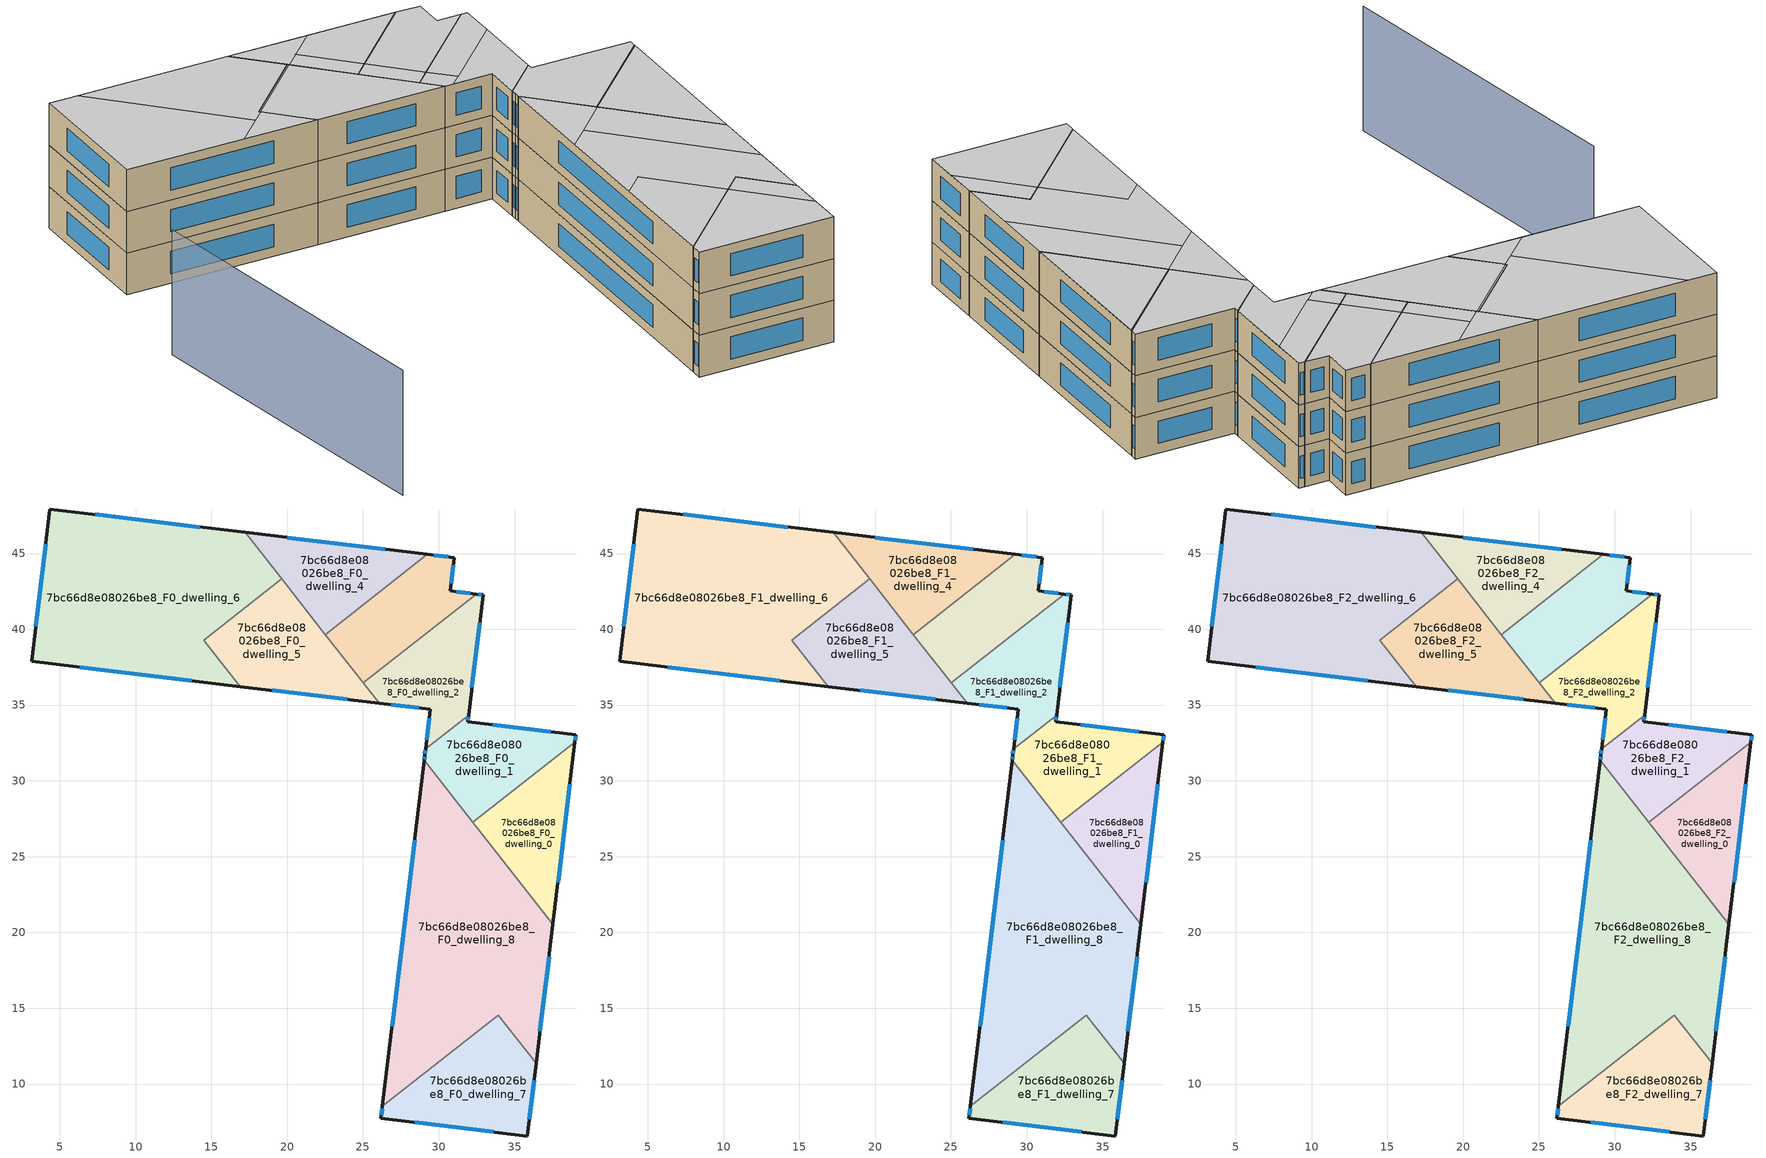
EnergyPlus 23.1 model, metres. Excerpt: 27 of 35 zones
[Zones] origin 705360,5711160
7bc66d8e08026be8_F0_dwelling_0
 floor ground (EU_floor_Construction): 38.99,32.55 37.53,20.53 32.24,27.26 z0
 wall outside (EU_wall_Construction): 37.53,20.53 38.99,32.55 z0:3
 wall to 7bc66d8e08026be8_F0_dwelling_1 (EU_wall_Construction): 38.99,32.55 32.24,27.26 z0:3
 wall to 7bc66d8e08026be8_F0_dwelling_8 (EU_wall_Construction): 32.24,27.26 37.53,20.53 z0:3
 window (EU_Window_Construction): 37.87,23.31 38.65,29.77 z0.69:2.31
7bc66d8e08026be8_F0_dwelling_1
 floor ground (EU_floor_Construction): 39.05,33.05 38.99,32.55 32.24,27.26 29.04,31.34 29.08,31.68 29.13,32.11 31.96,34.33 31.91,33.91 z0
 wall outside (EU_wall_Construction): 29.13,32.11 29.08,31.68 29.04,31.34 / 38.99,32.55 39.05,33.05 31.91,33.91 31.96,34.33 z0:3
 wall to 7bc66d8e08026be8_F0_dwelling_2 (EU_wall_Construction): 31.96,34.33 29.13,32.11 z0:3
 wall to 7bc66d8e08026be8_F0_dwelling_8 (EU_wall_Construction): 29.04,31.34 32.24,27.26 z0:3
 window (EU_Window_Construction): 29.07,31.6 29.05,31.42 / 29.12,32.01 29.09,31.78 / 31.92,34 31.95,34.23 / 37.39,33.25 33.56,33.71 / 39,32.67 39.03,32.93 z0.69:2.31
7bc66d8e08026be8_F0_dwelling_2
 floor ground (EU_floor_Construction): 32.93,42.27 31.96,34.33 29.13,32.11 29.45,34.72 26.07,35.12 25.02,36.46 32.49,42.32 z0
 wall outside (EU_wall_Construction): 26.07,35.12 29.45,34.72 29.13,32.11 / 31.96,34.33 32.93,42.27 32.49,42.32 z0:3
 wall to 7bc66d8e08026be8_F0_dwelling_3 (EU_wall_Construction): 32.49,42.32 25.02,36.46 z0:3
 wall to 7bc66d8e08026be8_F0_dwelling_5 (EU_wall_Construction): 25.02,36.46 26.07,35.12 z0:3
 window (EU_Window_Construction): 26.85,35.03 28.66,34.81 / 32.82,42.28 32.59,42.31 / 32.18,36.17 32.7,40.43 / 29.37,34.11 29.2,32.71 z0.69:2.31
7bc66d8e08026be8_F0_dwelling_3
 floor ground (EU_floor_Construction): 31.02,44.73 30.76,42.54 32.49,42.32 25.02,36.46 22.52,39.65 29.25,44.94 z0
 wall outside (EU_wall_Construction): 32.49,42.32 30.76,42.54 31.02,44.73 29.25,44.94 z0:3
 wall to 7bc66d8e08026be8_F0_dwelling_4 (EU_wall_Construction): 29.25,44.94 22.52,39.65 z0:3
 wall to 7bc66d8e08026be8_F0_dwelling_5 (EU_wall_Construction): 22.52,39.65 25.02,36.46 z0:3
 window (EU_Window_Construction): 30.82,43.04 30.96,44.22 / 32.09,42.37 31.16,42.49 / 30.61,44.78 29.66,44.89 z0.69:2.31
7bc66d8e08026be8_F0_dwelling_4
 floor ground (EU_floor_Construction): 29.25,44.94 22.52,39.65 17.23,46.39 z0
 wall outside (EU_wall_Construction): 29.25,44.94 17.23,46.39 z0:3
 wall to 7bc66d8e08026be8_F0_dwelling_6 (EU_wall_Construction): 17.23,46.39 19.63,43.32 z0:3
 wall to 7bc66d8e08026be8_F0_dwelling_5 (EU_wall_Construction): 19.63,43.32 22.52,39.65 z0:3
 window (EU_Window_Construction): 26.47,45.28 20.01,46.05 z0.69:2.31
7bc66d8e08026be8_F0_dwelling_5
 floor ground (EU_floor_Construction): 19.63,43.32 26.07,35.12 16.9,36.22 14.49,39.29 z0
 wall outside (EU_wall_Construction): 16.9,36.22 26.07,35.12 z0:3
 wall to 7bc66d8e08026be8_F0_dwelling_6 (EU_wall_Construction): 19.63,43.32 14.49,39.29 16.9,36.22 z0:3
 window (EU_Window_Construction): 19.02,35.97 23.95,35.38 z0.69:2.31
7bc66d8e08026be8_F0_dwelling_6
 floor ground (EU_floor_Construction): 17.23,46.39 19.63,43.32 14.49,39.29 16.9,36.22 3.14,37.88 4.35,47.94 z0
 wall outside (EU_wall_Construction): 17.23,46.39 4.35,47.94 3.14,37.88 16.9,36.22 z0:3
 window (EU_Window_Construction): 6.32,37.49 13.71,36.61 / 4.07,45.61 3.42,40.2 / 14.25,46.75 7.33,47.58 z0.69:2.31
7bc66d8e08026be8_F0_dwelling_7
 floor ground (EU_floor_Construction): 33.92,14.55 36.42,11.36 35.84,6.57 26.18,7.74 26.28,8.55 z0
 wall outside (EU_wall_Construction): 26.28,8.55 26.18,7.74 35.84,6.57 36.42,11.36 z0:3
 wall to 7bc66d8e08026be8_F0_dwelling_8 (EU_wall_Construction): 36.42,11.36 33.92,14.55 26.28,8.55 z0:3
 window (EU_Window_Construction): 35.97,7.68 36.28,10.25 / 28.42,7.47 33.6,6.84 / 26.26,8.36 26.2,7.93 z0.69:2.31
7bc66d8e08026be8_F0_dwelling_8
 floor ground (EU_floor_Construction): 29.04,31.34 37.53,20.53 36.42,11.36 33.92,14.55 26.28,8.55 z0
 wall outside (EU_wall_Construction): 36.42,11.36 37.53,20.53 / 29.04,31.34 26.28,8.55 z0:3
 window (EU_Window_Construction): 36.68,13.49 37.27,18.41 / 28.4,26.07 26.92,13.83 z0.69:2.31
7bc66d8e08026be8_F1_dwelling_0
 floor to 7bc66d8e08026be8_F0_dwelling_0 (EU_floor_Construction): 38.99,32.55 37.53,20.53 32.24,27.26 z3
 wall outside (EU_wall_Construction): 37.53,20.53 38.99,32.55 z3:6
 wall to 7bc66d8e08026be8_F1_dwelling_1 (EU_wall_Construction): 38.99,32.55 32.24,27.26 z3:6
 wall to 7bc66d8e08026be8_F1_dwelling_8 (EU_wall_Construction): 32.24,27.26 37.53,20.53 z3:6
 window (EU_Window_Construction): 37.87,23.31 38.65,29.77 z3.69:5.31
7bc66d8e08026be8_F1_dwelling_1
 floor to 7bc66d8e08026be8_F0_dwelling_1 (EU_floor_Construction): 39.05,33.05 38.99,32.55 32.24,27.26 29.04,31.34 29.08,31.68 29.13,32.11 31.96,34.33 31.91,33.91 z3
 wall outside (EU_wall_Construction): 29.13,32.11 29.08,31.68 29.04,31.34 / 38.99,32.55 39.05,33.05 31.91,33.91 31.96,34.33 z3:6
 wall to 7bc66d8e08026be8_F1_dwelling_2 (EU_wall_Construction): 31.96,34.33 29.13,32.11 z3:6
 wall to 7bc66d8e08026be8_F1_dwelling_8 (EU_wall_Construction): 29.04,31.34 32.24,27.26 z3:6
 window (EU_Window_Construction): 29.07,31.6 29.05,31.42 / 29.12,32.01 29.09,31.78 / 31.92,34 31.95,34.23 / 37.39,33.25 33.56,33.71 / 39,32.67 39.03,32.93 z3.69:5.31
7bc66d8e08026be8_F1_dwelling_2
 floor to 7bc66d8e08026be8_F0_dwelling_2 (EU_floor_Construction): 32.93,42.27 31.96,34.33 29.13,32.11 29.45,34.72 26.07,35.12 25.02,36.46 32.49,42.32 z3
 wall outside (EU_wall_Construction): 26.07,35.12 29.45,34.72 29.13,32.11 / 31.96,34.33 32.93,42.27 32.49,42.32 z3:6
 wall to 7bc66d8e08026be8_F1_dwelling_3 (EU_wall_Construction): 32.49,42.32 25.02,36.46 z3:6
 wall to 7bc66d8e08026be8_F1_dwelling_5 (EU_wall_Construction): 25.02,36.46 26.07,35.12 z3:6
 window (EU_Window_Construction): 26.85,35.03 28.66,34.81 / 32.82,42.28 32.59,42.31 / 32.18,36.17 32.7,40.43 / 29.37,34.11 29.2,32.71 z3.69:5.31
7bc66d8e08026be8_F1_dwelling_3
 floor to 7bc66d8e08026be8_F0_dwelling_3 (EU_floor_Construction): 31.02,44.73 30.76,42.54 32.49,42.32 25.02,36.46 22.52,39.65 29.25,44.94 z3
 wall outside (EU_wall_Construction): 32.49,42.32 30.76,42.54 31.02,44.73 29.25,44.94 z3:6
 wall to 7bc66d8e08026be8_F1_dwelling_4 (EU_wall_Construction): 29.25,44.94 22.52,39.65 z3:6
 wall to 7bc66d8e08026be8_F1_dwelling_5 (EU_wall_Construction): 22.52,39.65 25.02,36.46 z3:6
 window (EU_Window_Construction): 30.82,43.04 30.96,44.22 / 32.09,42.37 31.16,42.49 / 30.61,44.78 29.66,44.89 z3.69:5.31
7bc66d8e08026be8_F1_dwelling_4
 floor to 7bc66d8e08026be8_F0_dwelling_4 (EU_floor_Construction): 29.25,44.94 22.52,39.65 17.23,46.39 z3
 wall outside (EU_wall_Construction): 29.25,44.94 17.23,46.39 z3:6
 wall to 7bc66d8e08026be8_F1_dwelling_6 (EU_wall_Construction): 17.23,46.39 19.63,43.32 z3:6
 wall to 7bc66d8e08026be8_F1_dwelling_5 (EU_wall_Construction): 19.63,43.32 22.52,39.65 z3:6
 window (EU_Window_Construction): 26.47,45.28 20.01,46.05 z3.69:5.31
7bc66d8e08026be8_F1_dwelling_5
 floor to 7bc66d8e08026be8_F0_dwelling_5 (EU_floor_Construction): 19.63,43.32 26.07,35.12 16.9,36.22 14.49,39.29 z3
 wall outside (EU_wall_Construction): 16.9,36.22 26.07,35.12 z3:6
 wall to 7bc66d8e08026be8_F1_dwelling_6 (EU_wall_Construction): 19.63,43.32 14.49,39.29 16.9,36.22 z3:6
 window (EU_Window_Construction): 19.02,35.97 23.95,35.38 z3.69:5.31
7bc66d8e08026be8_F1_dwelling_6
 floor to 7bc66d8e08026be8_F0_dwelling_6 (EU_floor_Construction): 17.23,46.39 19.63,43.32 14.49,39.29 16.9,36.22 3.14,37.88 4.35,47.94 z3
 wall outside (EU_wall_Construction): 17.23,46.39 4.35,47.94 3.14,37.88 16.9,36.22 z3:6
 window (EU_Window_Construction): 6.32,37.49 13.71,36.61 / 4.07,45.61 3.42,40.2 / 14.25,46.75 7.33,47.58 z3.69:5.31
7bc66d8e08026be8_F1_dwelling_7
 floor to 7bc66d8e08026be8_F0_dwelling_7 (EU_floor_Construction): 33.92,14.55 36.42,11.36 35.84,6.57 26.18,7.74 26.28,8.55 z3
 wall outside (EU_wall_Construction): 26.28,8.55 26.18,7.74 35.84,6.57 36.42,11.36 z3:6
 wall to 7bc66d8e08026be8_F1_dwelling_8 (EU_wall_Construction): 36.42,11.36 33.92,14.55 26.28,8.55 z3:6
 window (EU_Window_Construction): 35.97,7.68 36.28,10.25 / 28.42,7.47 33.6,6.84 / 26.26,8.36 26.2,7.93 z3.69:5.31
7bc66d8e08026be8_F1_dwelling_8
 floor to 7bc66d8e08026be8_F0_dwelling_8 (EU_floor_Construction): 29.04,31.34 37.53,20.53 36.42,11.36 33.92,14.55 26.28,8.55 z3
 wall outside (EU_wall_Construction): 36.42,11.36 37.53,20.53 / 29.04,31.34 26.28,8.55 z3:6
 window (EU_Window_Construction): 36.68,13.49 37.27,18.41 / 28.4,26.07 26.92,13.83 z3.69:5.31
7bc66d8e08026be8_F2_dwelling_0
 floor to 7bc66d8e08026be8_F1_dwelling_0 (EU_floor_Construction): 38.99,32.55 37.53,20.53 32.24,27.26 z6
 wall outside (EU_wall_Construction): 37.53,20.53 38.99,32.55 z6:9
 wall to 7bc66d8e08026be8_F2_dwelling_1 (EU_wall_Construction): 38.99,32.55 32.24,27.26 z6:9
 wall to 7bc66d8e08026be8_F2_dwelling_8 (EU_wall_Construction): 32.24,27.26 37.53,20.53 z6:9
 window (EU_Window_Construction): 37.87,23.31 38.65,29.77 z6.69:8.31
 ceiling adiabatic (EU_roof_Construction): 37.53,20.53 38.97,32.46 32.29,27.21 z9
 ceiling to 7bc66d8e08026be8_F3_dwelling_3 (EU_floor_Construction): 38.97,32.46 38.99,32.55 32.24,27.26 32.29,27.21 z9
7bc66d8e08026be8_F2_dwelling_1
 floor to 7bc66d8e08026be8_F1_dwelling_1 (EU_floor_Construction): 39.05,33.05 38.99,32.55 32.24,27.26 29.04,31.34 29.08,31.68 29.13,32.11 31.96,34.33 31.91,33.91 z6
 wall outside (EU_wall_Construction): 29.13,32.11 29.08,31.68 29.04,31.34 / 38.99,32.55 39.05,33.05 31.91,33.91 31.96,34.33 z6:9
 wall to 7bc66d8e08026be8_F2_dwelling_2 (EU_wall_Construction): 31.96,34.33 29.13,32.11 z6:9
 wall to 7bc66d8e08026be8_F2_dwelling_8 (EU_wall_Construction): 29.04,31.34 32.24,27.26 z6:9
 window (EU_Window_Construction): 29.07,31.6 29.05,31.42 / 29.12,32.01 29.09,31.78 / 31.92,34 31.95,34.23 / 37.39,33.25 33.56,33.71 / 39,32.67 39.03,32.93 z6.69:8.31
 ceiling to 7bc66d8e08026be8_F3_dwelling_3 (EU_floor_Construction): 38.99,32.55 39.05,33.05 31.91,33.91 31.96,34.33 29.13,32.11 29.06,31.51 29.04,31.34 32.24,27.26 z9
7bc66d8e08026be8_F2_dwelling_2
 floor to 7bc66d8e08026be8_F1_dwelling_2 (EU_floor_Construction): 32.93,42.27 31.96,34.33 29.13,32.11 29.45,34.72 26.07,35.12 25.02,36.46 32.49,42.32 z6
 wall outside (EU_wall_Construction): 26.07,35.12 29.45,34.72 29.13,32.11 / 31.96,34.33 32.93,42.27 32.49,42.32 z6:9
 wall to 7bc66d8e08026be8_F2_dwelling_3 (EU_wall_Construction): 32.49,42.32 25.02,36.46 z6:9
 wall to 7bc66d8e08026be8_F2_dwelling_5 (EU_wall_Construction): 25.02,36.46 26.07,35.12 z6:9
 window (EU_Window_Construction): 26.85,35.03 28.66,34.81 / 32.82,42.28 32.59,42.31 / 32.18,36.17 32.7,40.43 / 29.37,34.11 29.2,32.71 z6.69:8.31
 ceiling to 7bc66d8e08026be8_F3_dwelling_5 (EU_floor_Construction): 32.62,39.73 32.93,42.27 32.49,42.32 26.17,37.36 27.48,35.69 z9
 ceiling to 7bc66d8e08026be8_F3_dwelling_3 (EU_floor_Construction): 31.96,34.33 32.62,39.73 26.67,35.05 29.45,34.72 29.13,32.11 z9
 ceiling to 7bc66d8e08026be8_F3_dwelling_4 (EU_floor_Construction): 27.48,35.69 26.17,37.36 25.02,36.46 26.07,35.13 26.67,35.05 z9
7bc66d8e08026be8_F2_dwelling_3
 floor to 7bc66d8e08026be8_F1_dwelling_3 (EU_floor_Construction): 31.02,44.73 30.76,42.54 32.49,42.32 25.02,36.46 22.52,39.65 29.25,44.94 z6
 wall outside (EU_wall_Construction): 32.49,42.32 30.76,42.54 31.02,44.73 29.25,44.94 z6:9
 wall to 7bc66d8e08026be8_F2_dwelling_4 (EU_wall_Construction): 29.25,44.94 22.52,39.65 z6:9
 wall to 7bc66d8e08026be8_F2_dwelling_5 (EU_wall_Construction): 22.52,39.65 25.02,36.46 z6:9
 window (EU_Window_Construction): 30.82,43.04 30.96,44.22 / 32.09,42.37 31.16,42.49 / 30.61,44.78 29.66,44.89 z6.69:8.31
 ceiling to 7bc66d8e08026be8_F3_dwelling_4 (EU_floor_Construction): 26.17,37.36 23.66,40.55 22.52,39.65 25.02,36.46 z9
 ceiling to 7bc66d8e08026be8_F3_dwelling_5 (EU_floor_Construction): 32.49,42.32 30.76,42.54 31.02,44.73 29.25,44.94 23.66,40.55 26.17,37.36 z9
7bc66d8e08026be8_F2_dwelling_4
 floor to 7bc66d8e08026be8_F1_dwelling_4 (EU_floor_Construction): 29.25,44.94 22.52,39.65 17.23,46.39 z6
 wall outside (EU_wall_Construction): 29.25,44.94 17.23,46.39 z6:9
 wall to 7bc66d8e08026be8_F2_dwelling_6 (EU_wall_Construction): 17.23,46.39 19.63,43.32 z6:9
 wall to 7bc66d8e08026be8_F2_dwelling_5 (EU_wall_Construction): 19.63,43.32 22.52,39.65 z6:9
 window (EU_Window_Construction): 26.47,45.28 20.01,46.05 z6.69:8.31
 ceiling to 7bc66d8e08026be8_F3_dwelling_7 (EU_floor_Construction): 22.86,45.71 17.23,46.39 19.7,43.23 z9
 ceiling to 7bc66d8e08026be8_F3_dwelling_5 (EU_floor_Construction): 29.25,44.94 22.86,45.71 20.85,44.13 23.66,40.55 z9
 ceiling to 7bc66d8e08026be8_F3_dwelling_4 (EU_floor_Construction): 23.66,40.55 20.85,44.13 19.7,43.23 22.52,39.65 z9
7bc66d8e08026be8_F2_dwelling_5
 floor to 7bc66d8e08026be8_F1_dwelling_5 (EU_floor_Construction): 19.63,43.32 26.07,35.12 16.9,36.22 14.49,39.29 z6
 wall outside (EU_wall_Construction): 16.9,36.22 26.07,35.12 z6:9
 wall to 7bc66d8e08026be8_F2_dwelling_6 (EU_wall_Construction): 19.63,43.32 14.49,39.29 16.9,36.22 z6:9
 window (EU_Window_Construction): 19.02,35.97 23.95,35.38 z6.69:8.31
 ceiling to 7bc66d8e08026be8_F3_dwelling_4 (EU_floor_Construction): 26.07,35.13 19.7,43.23 14.56,39.2 16.9,36.22 z9
 ceiling to 7bc66d8e08026be8_F3_dwelling_7 (EU_floor_Construction): 19.7,43.23 19.63,43.32 14.49,39.29 14.56,39.2 z9
7bc66d8e08026be8_F2_dwelling_6
 floor to 7bc66d8e08026be8_F1_dwelling_6 (EU_floor_Construction): 17.23,46.39 19.63,43.32 14.49,39.29 16.9,36.22 3.14,37.88 4.35,47.94 z6
 wall outside (EU_wall_Construction): 17.23,46.39 4.35,47.94 3.14,37.88 16.9,36.22 z6:9
 window (EU_Window_Construction): 6.32,37.49 13.71,36.61 / 4.07,45.61 3.42,40.2 / 14.25,46.75 7.33,47.58 z6.69:8.31
 ceiling to 7bc66d8e08026be8_F3_dwelling_6 (EU_floor_Construction): 13.63,38.47 6.39,47.69 4.35,47.94 3.14,37.88 11.59,36.86 z9
 ceiling to 7bc66d8e08026be8_F3_dwelling_7 (EU_floor_Construction): 19.63,43.32 17.23,46.39 6.39,47.69 13.63,38.47 14.56,39.2 14.49,39.29 z9
 ceiling to 7bc66d8e08026be8_F3_dwelling_4 (EU_floor_Construction): 16.9,36.22 14.56,39.2 11.59,36.86 z9
7bc66d8e08026be8_F2_dwelling_7
 floor to 7bc66d8e08026be8_F1_dwelling_7 (EU_floor_Construction): 33.92,14.55 36.42,11.36 35.84,6.57 26.18,7.74 26.28,8.55 z6
 wall outside (EU_wall_Construction): 26.28,8.55 26.18,7.74 35.84,6.57 36.42,11.36 z6:9
 wall to 7bc66d8e08026be8_F2_dwelling_8 (EU_wall_Construction): 36.42,11.36 33.92,14.55 26.28,8.55 z6:9
 window (EU_Window_Construction): 35.97,7.68 36.28,10.25 / 28.42,7.47 33.6,6.84 / 26.26,8.36 26.2,7.93 z6.69:8.31
 ceiling to 7bc66d8e08026be8_F3_dwelling_0 (EU_floor_Construction): 35.84,6.57 36.13,8.97 32.58,13.5 26.28,8.55 26.18,7.74 z9
 ceiling to 7bc66d8e08026be8_F3_dwelling_1 (EU_floor_Construction): 36.13,8.97 36.42,11.36 33.92,14.55 32.58,13.5 z9
7bc66d8e08026be8_F2_dwelling_8
 floor to 7bc66d8e08026be8_F1_dwelling_8 (EU_floor_Construction): 29.04,31.34 37.53,20.53 36.42,11.36 33.92,14.55 26.28,8.55 z6
 wall outside (EU_wall_Construction): 36.42,11.36 37.53,20.53 / 29.04,31.34 26.28,8.55 z6:9
 window (EU_Window_Construction): 36.68,13.49 37.27,18.41 / 28.4,26.07 26.92,13.83 z6.69:8.31
 ceiling to 7bc66d8e08026be8_F3_dwelling_1 (EU_floor_Construction): 36.42,11.36 36.98,15.99 29.74,25.21 28.14,23.95 27.29,16.94 28.89,18.19 32.58,13.5 33.92,14.55 z9
 ceiling to 7bc66d8e08026be8_F3_dwelling_0 (EU_floor_Construction): 32.58,13.5 28.89,18.19 27.29,16.94 26.28,8.55 z9
 ceiling to 7bc66d8e08026be8_F3_dwelling_2 (EU_floor_Construction): 36.98,15.99 37.53,20.53 32.29,27.21 29.74,25.21 z9
 ceiling to 7bc66d8e08026be8_F3_dwelling_3 (EU_floor_Construction): 32.29,27.21 29.04,31.34 28.14,23.95 z9
shading: 0.82,29.7 1.72,5.98 z0:9
[Building]
EU S2 Campaign: North Axis=0; Terrain=City; Solar Distribution=FullExterior
[Site:Location]
London: Latitude=51.5; Longitude=-0.5; Time Zone=0; Elevation=25
[SizingPeriod:WeatherFileDays]
AnnualSizingPeriod: Begin Month=1; Begin Day of Month=1; End Month=12; End Day of Month=31; Day of Week for Start Day=Monday; Use Weather File Daylight Saving Period=No; Use Weather File Rain and Snow Indicators=No
[MATERIAL]
EU_InternalMass_Material: Roughness=MediumRough; Thickness=0.1; Conductivity=1; Density=1800; Specific Heat=900; Thermal Absorptance=0.9; Solar Absorptance=0.7; Visible Absorptance=0.7
[MATERIAL:NOMASS] Roughness=MediumRough; Thermal Absorptance=0.9; Solar Absorptance=0.7; Visible Absorptance=0.7
Name | Thermal Resistance
EU_wall_NoMass | 0.635353
EU_roof_NoMass | 0.675062
EU_floor_NoMass | 1.96382
[WINDOWMATERIAL:SIMPLEGLAZINGSYSTEM]
EU_Window_SimpleGlazing: UFactor=2.96269; Solar Heat Gain Coefficient=0.76; Visible Transmittance=0.76
[CONSTRUCTION]
EU_wall_Construction: EU_wall_NoMass
EU_roof_Construction: EU_roof_NoMass
EU_floor_Construction: EU_floor_NoMass
EU_Window_Construction: EU_Window_SimpleGlazing
EU_InternalMass_Construction: EU_InternalMass_Material
[ZONE] Type=1; Multiplier=1; Ceiling Height=autocalculate; Floor Area=autocalculate; Part of Total Floor Area=Yes
Name | Volume
7bc66d8e08026be8_F0_dwelling_0; 7bc66d8e08026be8_F1_dwelling_0; 7bc66d8e08026be8_F2_dwelling_0 | 110.031
7bc66d8e08026be8_F0_dwelling_1; 7bc66d8e08026be8_F1_dwelling_1; 7bc66d8e08026be8_F2_dwelling_1 | 109.701
7bc66d8e08026be8_F0_dwelling_2; 7bc66d8e08026be8_F1_dwelling_2; 7bc66d8e08026be8_F2_dwelling_2 | 110.355
7bc66d8e08026be8_F0_dwelling_3; 7bc66d8e08026be8_F1_dwelling_3; 7bc66d8e08026be8_F2_dwelling_3 | 110.021
7bc66d8e08026be8_F0_dwelling_4; 7bc66d8e08026be8_F1_dwelling_4; 7bc66d8e08026be8_F2_dwelling_4 | 110.038
7bc66d8e08026be8_F0_dwelling_5; 7bc66d8e08026be8_F1_dwelling_5; 7bc66d8e08026be8_F2_dwelling_5 | 140.325
7bc66d8e08026be8_F0_dwelling_6; 7bc66d8e08026be8_F1_dwelling_6; 7bc66d8e08026be8_F2_dwelling_6 | 407.758
7bc66d8e08026be8_F0_dwelling_7; 7bc66d8e08026be8_F1_dwelling_7; 7bc66d8e08026be8_F2_dwelling_7 | 141.352
7bc66d8e08026be8_F0_dwelling_8; 7bc66d8e08026be8_F1_dwelling_8; 7bc66d8e08026be8_F2_dwelling_8 | 410.845
[INTERNALMASS] Construction=EU_InternalMass_Construction
Name | Zone or ZoneList | Surface Area
7bc66d8e08026be8_F0_dwelling_0_EU_InternalMass | 7bc66d8e08026be8_F0_dwelling_0 | 36.677
7bc66d8e08026be8_F0_dwelling_1_EU_InternalMass | 7bc66d8e08026be8_F0_dwelling_1 | 36.5651
7bc66d8e08026be8_F0_dwelling_2_EU_InternalMass | 7bc66d8e08026be8_F0_dwelling_2 | 36.7882
7bc66d8e08026be8_F0_dwelling_3_EU_InternalMass | 7bc66d8e08026be8_F0_dwelling_3 | 36.6733
7bc66d8e08026be8_F0_dwelling_4_EU_InternalMass | 7bc66d8e08026be8_F0_dwelling_4 | 36.6796
7bc66d8e08026be8_F0_dwelling_5_EU_InternalMass | 7bc66d8e08026be8_F0_dwelling_5 | 46.7749
7bc66d8e08026be8_F0_dwelling_6_EU_InternalMass | 7bc66d8e08026be8_F0_dwelling_6 | 135.919
7bc66d8e08026be8_F0_dwelling_7_EU_InternalMass | 7bc66d8e08026be8_F0_dwelling_7 | 47.1175
7bc66d8e08026be8_F0_dwelling_8_EU_InternalMass | 7bc66d8e08026be8_F0_dwelling_8 | 136.944
7bc66d8e08026be8_F1_dwelling_0_EU_InternalMass | 7bc66d8e08026be8_F1_dwelling_0 | 36.677
7bc66d8e08026be8_F1_dwelling_1_EU_InternalMass | 7bc66d8e08026be8_F1_dwelling_1 | 36.5651
7bc66d8e08026be8_F1_dwelling_2_EU_InternalMass | 7bc66d8e08026be8_F1_dwelling_2 | 36.7882
7bc66d8e08026be8_F1_dwelling_3_EU_InternalMass | 7bc66d8e08026be8_F1_dwelling_3 | 36.6733
7bc66d8e08026be8_F1_dwelling_4_EU_InternalMass | 7bc66d8e08026be8_F1_dwelling_4 | 36.6796
7bc66d8e08026be8_F1_dwelling_5_EU_InternalMass | 7bc66d8e08026be8_F1_dwelling_5 | 46.7749
7bc66d8e08026be8_F1_dwelling_6_EU_InternalMass | 7bc66d8e08026be8_F1_dwelling_6 | 135.919
7bc66d8e08026be8_F1_dwelling_7_EU_InternalMass | 7bc66d8e08026be8_F1_dwelling_7 | 47.1175
7bc66d8e08026be8_F1_dwelling_8_EU_InternalMass | 7bc66d8e08026be8_F1_dwelling_8 | 136.944
7bc66d8e08026be8_F2_dwelling_0_EU_InternalMass | 7bc66d8e08026be8_F2_dwelling_0 | 36.677
7bc66d8e08026be8_F2_dwelling_1_EU_InternalMass | 7bc66d8e08026be8_F2_dwelling_1 | 36.5651
7bc66d8e08026be8_F2_dwelling_2_EU_InternalMass | 7bc66d8e08026be8_F2_dwelling_2 | 36.7882
7bc66d8e08026be8_F2_dwelling_3_EU_InternalMass | 7bc66d8e08026be8_F2_dwelling_3 | 36.6733
7bc66d8e08026be8_F2_dwelling_4_EU_InternalMass | 7bc66d8e08026be8_F2_dwelling_4 | 36.6796
7bc66d8e08026be8_F2_dwelling_5_EU_InternalMass | 7bc66d8e08026be8_F2_dwelling_5 | 46.7749
7bc66d8e08026be8_F2_dwelling_6_EU_InternalMass | 7bc66d8e08026be8_F2_dwelling_6 | 135.919
7bc66d8e08026be8_F2_dwelling_7_EU_InternalMass | 7bc66d8e08026be8_F2_dwelling_7 | 47.1175
7bc66d8e08026be8_F2_dwelling_8_EU_InternalMass | 7bc66d8e08026be8_F2_dwelling_8 | 136.944
[OTHEREQUIPMENT] Fuel Type=Electricity; Design Level Calculation Method=Watts/Area; Power per Zone Floor Area=1; Fraction Latent=0; Fraction Radiant=0; Fraction Lost=0; Carbon Dioxide Generation Rate=0; EndUse Subcategory=EU_Step8_InternalGains
Name | Zone or ZoneList or Space or SpaceList | Schedule
EU_Step8_InternalGain_7bc66d8e08026be8_F0_dwelling_0_f000 | 7bc66d8e08026be8_F0_dwelling_0 | EU_Step8_GainSchedule_7bc66d8e08026be8_F0_dwelling_0_f000
EU_Step8_InternalGain_7bc66d8e08026be8_F0_dwelling_1_f000 | 7bc66d8e08026be8_F0_dwelling_1 | EU_Step8_GainSchedule_7bc66d8e08026be8_F0_dwelling_1_f000
EU_Step8_InternalGain_7bc66d8e08026be8_F0_dwelling_2_f000 | 7bc66d8e08026be8_F0_dwelling_2 | EU_Step8_GainSchedule_7bc66d8e08026be8_F0_dwelling_2_f000
EU_Step8_InternalGain_7bc66d8e08026be8_F0_dwelling_3_f000 | 7bc66d8e08026be8_F0_dwelling_3 | EU_Step8_GainSchedule_7bc66d8e08026be8_F0_dwelling_3_f000
EU_Step8_InternalGain_7bc66d8e08026be8_F0_dwelling_4_f000 | 7bc66d8e08026be8_F0_dwelling_4 | EU_Step8_GainSchedule_7bc66d8e08026be8_F0_dwelling_4_f000
EU_Step8_InternalGain_7bc66d8e08026be8_F0_dwelling_5_f000 | 7bc66d8e08026be8_F0_dwelling_5 | EU_Step8_GainSchedule_7bc66d8e08026be8_F0_dwelling_5_f000
EU_Step8_InternalGain_7bc66d8e08026be8_F0_dwelling_6_f000 | 7bc66d8e08026be8_F0_dwelling_6 | EU_Step8_GainSchedule_7bc66d8e08026be8_F0_dwelling_6_f000
EU_Step8_InternalGain_7bc66d8e08026be8_F0_dwelling_7_f000 | 7bc66d8e08026be8_F0_dwelling_7 | EU_Step8_GainSchedule_7bc66d8e08026be8_F0_dwelling_7_f000
EU_Step8_InternalGain_7bc66d8e08026be8_F0_dwelling_8_f000 | 7bc66d8e08026be8_F0_dwelling_8 | EU_Step8_GainSchedule_7bc66d8e08026be8_F0_dwelling_8_f000
EU_Step8_InternalGain_7bc66d8e08026be8_F1_dwelling_0_f000 | 7bc66d8e08026be8_F1_dwelling_0 | EU_Step8_GainSchedule_7bc66d8e08026be8_F1_dwelling_0_f000
EU_Step8_InternalGain_7bc66d8e08026be8_F1_dwelling_1_f000 | 7bc66d8e08026be8_F1_dwelling_1 | EU_Step8_GainSchedule_7bc66d8e08026be8_F1_dwelling_1_f000
EU_Step8_InternalGain_7bc66d8e08026be8_F1_dwelling_2_f000 | 7bc66d8e08026be8_F1_dwelling_2 | EU_Step8_GainSchedule_7bc66d8e08026be8_F1_dwelling_2_f000
EU_Step8_InternalGain_7bc66d8e08026be8_F1_dwelling_3_f000 | 7bc66d8e08026be8_F1_dwelling_3 | EU_Step8_GainSchedule_7bc66d8e08026be8_F1_dwelling_3_f000
EU_Step8_InternalGain_7bc66d8e08026be8_F1_dwelling_4_f000 | 7bc66d8e08026be8_F1_dwelling_4 | EU_Step8_GainSchedule_7bc66d8e08026be8_F1_dwelling_4_f000
EU_Step8_InternalGain_7bc66d8e08026be8_F1_dwelling_5_f000 | 7bc66d8e08026be8_F1_dwelling_5 | EU_Step8_GainSchedule_7bc66d8e08026be8_F1_dwelling_5_f000
EU_Step8_InternalGain_7bc66d8e08026be8_F1_dwelling_6_f000 | 7bc66d8e08026be8_F1_dwelling_6 | EU_Step8_GainSchedule_7bc66d8e08026be8_F1_dwelling_6_f000
EU_Step8_InternalGain_7bc66d8e08026be8_F1_dwelling_7_f000 | 7bc66d8e08026be8_F1_dwelling_7 | EU_Step8_GainSchedule_7bc66d8e08026be8_F1_dwelling_7_f000
EU_Step8_InternalGain_7bc66d8e08026be8_F1_dwelling_8_f000 | 7bc66d8e08026be8_F1_dwelling_8 | EU_Step8_GainSchedule_7bc66d8e08026be8_F1_dwelling_8_f000
EU_Step8_InternalGain_7bc66d8e08026be8_F2_dwelling_0_f000 | 7bc66d8e08026be8_F2_dwelling_0 | EU_Step8_GainSchedule_7bc66d8e08026be8_F2_dwelling_0_f000
EU_Step8_InternalGain_7bc66d8e08026be8_F2_dwelling_1_f000 | 7bc66d8e08026be8_F2_dwelling_1 | EU_Step8_GainSchedule_7bc66d8e08026be8_F2_dwelling_1_f000
EU_Step8_InternalGain_7bc66d8e08026be8_F2_dwelling_2_f000 | 7bc66d8e08026be8_F2_dwelling_2 | EU_Step8_GainSchedule_7bc66d8e08026be8_F2_dwelling_2_f000
EU_Step8_InternalGain_7bc66d8e08026be8_F2_dwelling_3_f000 | 7bc66d8e08026be8_F2_dwelling_3 | EU_Step8_GainSchedule_7bc66d8e08026be8_F2_dwelling_3_f000
EU_Step8_InternalGain_7bc66d8e08026be8_F2_dwelling_4_f000 | 7bc66d8e08026be8_F2_dwelling_4 | EU_Step8_GainSchedule_7bc66d8e08026be8_F2_dwelling_4_f000
EU_Step8_InternalGain_7bc66d8e08026be8_F2_dwelling_5_f000 | 7bc66d8e08026be8_F2_dwelling_5 | EU_Step8_GainSchedule_7bc66d8e08026be8_F2_dwelling_5_f000
EU_Step8_InternalGain_7bc66d8e08026be8_F2_dwelling_6_f000 | 7bc66d8e08026be8_F2_dwelling_6 | EU_Step8_GainSchedule_7bc66d8e08026be8_F2_dwelling_6_f000
EU_Step8_InternalGain_7bc66d8e08026be8_F2_dwelling_7_f000 | 7bc66d8e08026be8_F2_dwelling_7 | EU_Step8_GainSchedule_7bc66d8e08026be8_F2_dwelling_7_f000
EU_Step8_InternalGain_7bc66d8e08026be8_F2_dwelling_8_f000 | 7bc66d8e08026be8_F2_dwelling_8 | EU_Step8_GainSchedule_7bc66d8e08026be8_F2_dwelling_8_f000
[ZONEVENTILATION:DESIGNFLOWRATE] Schedule=EU_AlwaysOn; Design Flow Rate Calculation Method=AirChanges/Hour; Air Changes per Hour=0.555504; Ventilation Type=Natural; Fan Pressure Rise=0; Fan Total Efficiency=1; Constant Term Coefficient=1; Temperature Term Coefficient=0; Velocity Term Coefficient=0; Velocity Squared Term Coefficient=0; Minimum Indoor Temperature=-100; Maximum Indoor Temperature=100; Delta Temperature=-100; Minimum Outdoor Temperature=-100; Maximum Outdoor Temperature=100; Maximum Wind Speed=40
Name | Zone or ZoneList or Space or SpaceList
EU_ConstantAir_7bc66d8e08026be8_F0_dwelling_0 | 7bc66d8e08026be8_F0_dwelling_0
EU_ConstantAir_7bc66d8e08026be8_F0_dwelling_1 | 7bc66d8e08026be8_F0_dwelling_1
EU_ConstantAir_7bc66d8e08026be8_F0_dwelling_2 | 7bc66d8e08026be8_F0_dwelling_2
EU_ConstantAir_7bc66d8e08026be8_F0_dwelling_3 | 7bc66d8e08026be8_F0_dwelling_3
EU_ConstantAir_7bc66d8e08026be8_F0_dwelling_4 | 7bc66d8e08026be8_F0_dwelling_4
EU_ConstantAir_7bc66d8e08026be8_F0_dwelling_5 | 7bc66d8e08026be8_F0_dwelling_5
EU_ConstantAir_7bc66d8e08026be8_F0_dwelling_6 | 7bc66d8e08026be8_F0_dwelling_6
EU_ConstantAir_7bc66d8e08026be8_F0_dwelling_7 | 7bc66d8e08026be8_F0_dwelling_7
EU_ConstantAir_7bc66d8e08026be8_F0_dwelling_8 | 7bc66d8e08026be8_F0_dwelling_8
EU_ConstantAir_7bc66d8e08026be8_F1_dwelling_0 | 7bc66d8e08026be8_F1_dwelling_0
EU_ConstantAir_7bc66d8e08026be8_F1_dwelling_1 | 7bc66d8e08026be8_F1_dwelling_1
EU_ConstantAir_7bc66d8e08026be8_F1_dwelling_2 | 7bc66d8e08026be8_F1_dwelling_2
EU_ConstantAir_7bc66d8e08026be8_F1_dwelling_3 | 7bc66d8e08026be8_F1_dwelling_3
EU_ConstantAir_7bc66d8e08026be8_F1_dwelling_4 | 7bc66d8e08026be8_F1_dwelling_4
EU_ConstantAir_7bc66d8e08026be8_F1_dwelling_5 | 7bc66d8e08026be8_F1_dwelling_5
EU_ConstantAir_7bc66d8e08026be8_F1_dwelling_6 | 7bc66d8e08026be8_F1_dwelling_6
EU_ConstantAir_7bc66d8e08026be8_F1_dwelling_7 | 7bc66d8e08026be8_F1_dwelling_7
EU_ConstantAir_7bc66d8e08026be8_F1_dwelling_8 | 7bc66d8e08026be8_F1_dwelling_8
EU_ConstantAir_7bc66d8e08026be8_F2_dwelling_0 | 7bc66d8e08026be8_F2_dwelling_0
EU_ConstantAir_7bc66d8e08026be8_F2_dwelling_1 | 7bc66d8e08026be8_F2_dwelling_1
EU_ConstantAir_7bc66d8e08026be8_F2_dwelling_2 | 7bc66d8e08026be8_F2_dwelling_2
EU_ConstantAir_7bc66d8e08026be8_F2_dwelling_3 | 7bc66d8e08026be8_F2_dwelling_3
EU_ConstantAir_7bc66d8e08026be8_F2_dwelling_4 | 7bc66d8e08026be8_F2_dwelling_4
EU_ConstantAir_7bc66d8e08026be8_F2_dwelling_5 | 7bc66d8e08026be8_F2_dwelling_5
EU_ConstantAir_7bc66d8e08026be8_F2_dwelling_6 | 7bc66d8e08026be8_F2_dwelling_6
EU_ConstantAir_7bc66d8e08026be8_F2_dwelling_7 | 7bc66d8e08026be8_F2_dwelling_7
EU_ConstantAir_7bc66d8e08026be8_F2_dwelling_8 | 7bc66d8e08026be8_F2_dwelling_8
[HVACTEMPLATE:THERMOSTAT] Constant Heating Setpoint=20; Constant Cooling Setpoint=50
EU_HeatOnly_7bc66d8e08026be8_F0_dwelling_0; EU_HeatOnly_7bc66d8e08026be8_F0_dwelling_1; EU_HeatOnly_7bc66d8e08026be8_F0_dwelling_2; EU_HeatOnly_7bc66d8e08026be8_F0_dwelling_3; EU_HeatOnly_7bc66d8e08026be8_F0_dwelling_4; EU_HeatOnly_7bc66d8e08026be8_F0_dwelling_5; EU_HeatOnly_7bc66d8e08026be8_F0_dwelling_6; EU_HeatOnly_7bc66d8e08026be8_F0_dwelling_7; EU_HeatOnly_7bc66d8e08026be8_F0_dwelling_8; EU_HeatOnly_7bc66d8e08026be8_F1_dwelling_0; EU_HeatOnly_7bc66d8e08026be8_F1_dwelling_1; EU_HeatOnly_7bc66d8e08026be8_F1_dwelling_2; EU_HeatOnly_7bc66d8e08026be8_F1_dwelling_3; EU_HeatOnly_7bc66d8e08026be8_F1_dwelling_4; EU_HeatOnly_7bc66d8e08026be8_F1_dwelling_5; EU_HeatOnly_7bc66d8e08026be8_F1_dwelling_6; EU_HeatOnly_7bc66d8e08026be8_F1_dwelling_7; EU_HeatOnly_7bc66d8e08026be8_F1_dwelling_8; EU_HeatOnly_7bc66d8e08026be8_F2_dwelling_0; EU_HeatOnly_7bc66d8e08026be8_F2_dwelling_1; EU_HeatOnly_7bc66d8e08026be8_F2_dwelling_2; EU_HeatOnly_7bc66d8e08026be8_F2_dwelling_3; EU_HeatOnly_7bc66d8e08026be8_F2_dwelling_4; EU_HeatOnly_7bc66d8e08026be8_F2_dwelling_5; EU_HeatOnly_7bc66d8e08026be8_F2_dwelling_6; EU_HeatOnly_7bc66d8e08026be8_F2_dwelling_7; EU_HeatOnly_7bc66d8e08026be8_F2_dwelling_8; EU_HeatOnly_7bc66d8e08026be8_F3_dwelling_0; EU_HeatOnly_7bc66d8e08026be8_F3_dwelling_1; EU_HeatOnly_7bc66d8e08026be8_F3_dwelling_2; EU_HeatOnly_7bc66d8e08026be8_F3_dwelling_3; EU_HeatOnly_7bc66d8e08026be8_F3_dwelling_4; EU_HeatOnly_7bc66d8e08026be8_F3_dwelling_5; EU_HeatOnly_7bc66d8e08026be8_F3_dwelling_6; EU_HeatOnly_7bc66d8e08026be8_F3_dwelling_7
[HVACTEMPLATE:ZONE:IDEALLOADSAIRSYSTEM] System Availability Schedule=EU_AlwaysOn; Maximum Heating Supply Air Temperature=50; Minimum Cooling Supply Air Temperature=13; Maximum Heating Supply Air Humidity Ratio=0.0156; Minimum Cooling Supply Air Humidity Ratio=0.0077; Heating Limit=NoLimit; Cooling Limit=NoLimit; Heating Availability Schedule=EU_AlwaysOn; Cooling Availability Schedule=EU_CoolingOff; Dehumidification Control Type=ConstantSensibleHeatRatio; Cooling Sensible Heat Ratio=0.7; Dehumidification Setpoint=60; Humidification Control Type=None; Humidification Setpoint=30; Outdoor Air Method=None; Outdoor Air Flow Rate per Person=0.00944; Outdoor Air Flow Rate per Zone Floor Area=0; Outdoor Air Flow Rate per Zone=0; Demand Controlled Ventilation Type=None; Outdoor Air Economizer Type=NoEconomizer; Heat Recovery Type=None; Sensible Heat Recovery Effectiveness=0.7; Latent Heat Recovery Effectiveness=0.65
Name | Template Thermostat
7bc66d8e08026be8_F0_dwelling_0 | EU_HeatOnly_7bc66d8e08026be8_F0_dwelling_0
7bc66d8e08026be8_F0_dwelling_1 | EU_HeatOnly_7bc66d8e08026be8_F0_dwelling_1
7bc66d8e08026be8_F0_dwelling_2 | EU_HeatOnly_7bc66d8e08026be8_F0_dwelling_2
7bc66d8e08026be8_F0_dwelling_3 | EU_HeatOnly_7bc66d8e08026be8_F0_dwelling_3
7bc66d8e08026be8_F0_dwelling_4 | EU_HeatOnly_7bc66d8e08026be8_F0_dwelling_4
7bc66d8e08026be8_F0_dwelling_5 | EU_HeatOnly_7bc66d8e08026be8_F0_dwelling_5
7bc66d8e08026be8_F0_dwelling_6 | EU_HeatOnly_7bc66d8e08026be8_F0_dwelling_6
7bc66d8e08026be8_F0_dwelling_7 | EU_HeatOnly_7bc66d8e08026be8_F0_dwelling_7
7bc66d8e08026be8_F0_dwelling_8 | EU_HeatOnly_7bc66d8e08026be8_F0_dwelling_8
7bc66d8e08026be8_F1_dwelling_0 | EU_HeatOnly_7bc66d8e08026be8_F1_dwelling_0
7bc66d8e08026be8_F1_dwelling_1 | EU_HeatOnly_7bc66d8e08026be8_F1_dwelling_1
7bc66d8e08026be8_F1_dwelling_2 | EU_HeatOnly_7bc66d8e08026be8_F1_dwelling_2
7bc66d8e08026be8_F1_dwelling_3 | EU_HeatOnly_7bc66d8e08026be8_F1_dwelling_3
7bc66d8e08026be8_F1_dwelling_4 | EU_HeatOnly_7bc66d8e08026be8_F1_dwelling_4
7bc66d8e08026be8_F1_dwelling_5 | EU_HeatOnly_7bc66d8e08026be8_F1_dwelling_5
7bc66d8e08026be8_F1_dwelling_6 | EU_HeatOnly_7bc66d8e08026be8_F1_dwelling_6
7bc66d8e08026be8_F1_dwelling_7 | EU_HeatOnly_7bc66d8e08026be8_F1_dwelling_7
7bc66d8e08026be8_F1_dwelling_8 | EU_HeatOnly_7bc66d8e08026be8_F1_dwelling_8
7bc66d8e08026be8_F2_dwelling_0 | EU_HeatOnly_7bc66d8e08026be8_F2_dwelling_0
7bc66d8e08026be8_F2_dwelling_1 | EU_HeatOnly_7bc66d8e08026be8_F2_dwelling_1
7bc66d8e08026be8_F2_dwelling_2 | EU_HeatOnly_7bc66d8e08026be8_F2_dwelling_2
7bc66d8e08026be8_F2_dwelling_3 | EU_HeatOnly_7bc66d8e08026be8_F2_dwelling_3
7bc66d8e08026be8_F2_dwelling_4 | EU_HeatOnly_7bc66d8e08026be8_F2_dwelling_4
7bc66d8e08026be8_F2_dwelling_5 | EU_HeatOnly_7bc66d8e08026be8_F2_dwelling_5
7bc66d8e08026be8_F2_dwelling_6 | EU_HeatOnly_7bc66d8e08026be8_F2_dwelling_6
7bc66d8e08026be8_F2_dwelling_7 | EU_HeatOnly_7bc66d8e08026be8_F2_dwelling_7
7bc66d8e08026be8_F2_dwelling_8 | EU_HeatOnly_7bc66d8e08026be8_F2_dwelling_8
[SIZING:ZONE] Zone Cooling Design Supply Air Temperature Input Method=SupplyAirTemperature; Zone Cooling Design Supply Air Temperature=13; Zone Heating Design Supply Air Temperature Input Method=SupplyAirTemperature; Zone Heating Design Supply Air Temperature=50; Zone Cooling Design Supply Air Humidity Ratio=0.008; Zone Heating Design Supply Air Humidity Ratio=0.008; Cooling Design Air Flow Method=DesignDay; Cooling Design Air Flow Rate=0; Cooling Minimum Air Flow per Zone Floor Area=0.000762; Cooling Minimum Air Flow=0; Cooling Minimum Air Flow Fraction=0.2; Heating Design Air Flow Method=DesignDay; Heating Design Air Flow Rate=0; Heating Maximum Air Flow per Zone Floor Area=0.002032; Heating Maximum Air Flow=0.141576; Heating Maximum Air Flow Fraction=0.3; Account for Dedicated Outdoor Air System=No; Dedicated Outdoor Air System Control Strategy=NeutralSupplyAir; Dedicated Outdoor Air Low Setpoint Temperature for Design=autosize; Dedicated Outdoor Air High Setpoint Temperature for Design=autosize; Zone Load Sizing Method=Sensible Load Only No Latent Load; Zone Latent Cooling Design Supply Air Humidity Ratio Input Method=HumidityRatioDifference; Zone Cooling Design Supply Air Humidity Ratio Difference=0.005; Zone Latent Heating Design Supply Air Humidity Ratio Input Method=HumidityRatioDifference; Zone Humidification Design Supply Air Humidity Ratio Difference=0.005
7bc66d8e08026be8_F0_dwelling_0; 7bc66d8e08026be8_F0_dwelling_1; 7bc66d8e08026be8_F0_dwelling_2; 7bc66d8e08026be8_F0_dwelling_3; 7bc66d8e08026be8_F0_dwelling_4; 7bc66d8e08026be8_F0_dwelling_5; 7bc66d8e08026be8_F0_dwelling_6; 7bc66d8e08026be8_F0_dwelling_7; 7bc66d8e08026be8_F0_dwelling_8; 7bc66d8e08026be8_F1_dwelling_0; 7bc66d8e08026be8_F1_dwelling_1; 7bc66d8e08026be8_F1_dwelling_2; 7bc66d8e08026be8_F1_dwelling_3; 7bc66d8e08026be8_F1_dwelling_4; 7bc66d8e08026be8_F1_dwelling_5; 7bc66d8e08026be8_F1_dwelling_6; 7bc66d8e08026be8_F1_dwelling_7; 7bc66d8e08026be8_F1_dwelling_8; 7bc66d8e08026be8_F2_dwelling_0; 7bc66d8e08026be8_F2_dwelling_1; 7bc66d8e08026be8_F2_dwelling_2; 7bc66d8e08026be8_F2_dwelling_3; 7bc66d8e08026be8_F2_dwelling_4; 7bc66d8e08026be8_F2_dwelling_5; 7bc66d8e08026be8_F2_dwelling_6; 7bc66d8e08026be8_F2_dwelling_7; 7bc66d8e08026be8_F2_dwelling_8
[SCHEDULE:CONSTANT]
Name | Hourly Value
EU_AlwaysOn | 1
EU_CoolingOff | 0
[SCHEDULE:FILE] Column Number=1; Rows to Skip at Top=0; Number of Hours of Data=8760; Column Separator=Comma; Interpolate to Timestep=No; Minutes per Item=60; Adjust Schedule for Daylight Savings=Yes
Name | File
EU_Step8_GainSchedule_7bc66d8e08026be8_F0_dwelling_0_f000 | ../../schedules/7bc66d8e08026be8/7bc66d8e08026be8_F0_dwelling_0_f000_gain.csv
EU_Step8_GainSchedule_7bc66d8e08026be8_F0_dwelling_1_f000 | ../../schedules/7bc66d8e08026be8/7bc66d8e08026be8_F0_dwelling_1_f000_gain.csv
EU_Step8_GainSchedule_7bc66d8e08026be8_F0_dwelling_2_f000 | ../../schedules/7bc66d8e08026be8/7bc66d8e08026be8_F0_dwelling_2_f000_gain.csv
EU_Step8_GainSchedule_7bc66d8e08026be8_F0_dwelling_3_f000 | ../../schedules/7bc66d8e08026be8/7bc66d8e08026be8_F0_dwelling_3_f000_gain.csv
EU_Step8_GainSchedule_7bc66d8e08026be8_F0_dwelling_4_f000 | ../../schedules/7bc66d8e08026be8/7bc66d8e08026be8_F0_dwelling_4_f000_gain.csv
EU_Step8_GainSchedule_7bc66d8e08026be8_F0_dwelling_5_f000 | ../../schedules/7bc66d8e08026be8/7bc66d8e08026be8_F0_dwelling_5_f000_gain.csv
EU_Step8_GainSchedule_7bc66d8e08026be8_F0_dwelling_6_f000 | ../../schedules/7bc66d8e08026be8/7bc66d8e08026be8_F0_dwelling_6_f000_gain.csv
EU_Step8_GainSchedule_7bc66d8e08026be8_F0_dwelling_7_f000 | ../../schedules/7bc66d8e08026be8/7bc66d8e08026be8_F0_dwelling_7_f000_gain.csv
EU_Step8_GainSchedule_7bc66d8e08026be8_F0_dwelling_8_f000 | ../../schedules/7bc66d8e08026be8/7bc66d8e08026be8_F0_dwelling_8_f000_gain.csv
EU_Step8_GainSchedule_7bc66d8e08026be8_F1_dwelling_0_f000 | ../../schedules/7bc66d8e08026be8/7bc66d8e08026be8_F1_dwelling_0_f000_gain.csv
EU_Step8_GainSchedule_7bc66d8e08026be8_F1_dwelling_1_f000 | ../../schedules/7bc66d8e08026be8/7bc66d8e08026be8_F1_dwelling_1_f000_gain.csv
EU_Step8_GainSchedule_7bc66d8e08026be8_F1_dwelling_2_f000 | ../../schedules/7bc66d8e08026be8/7bc66d8e08026be8_F1_dwelling_2_f000_gain.csv
EU_Step8_GainSchedule_7bc66d8e08026be8_F1_dwelling_3_f000 | ../../schedules/7bc66d8e08026be8/7bc66d8e08026be8_F1_dwelling_3_f000_gain.csv
EU_Step8_GainSchedule_7bc66d8e08026be8_F1_dwelling_4_f000 | ../../schedules/7bc66d8e08026be8/7bc66d8e08026be8_F1_dwelling_4_f000_gain.csv
EU_Step8_GainSchedule_7bc66d8e08026be8_F1_dwelling_5_f000 | ../../schedules/7bc66d8e08026be8/7bc66d8e08026be8_F1_dwelling_5_f000_gain.csv
EU_Step8_GainSchedule_7bc66d8e08026be8_F1_dwelling_6_f000 | ../../schedules/7bc66d8e08026be8/7bc66d8e08026be8_F1_dwelling_6_f000_gain.csv
EU_Step8_GainSchedule_7bc66d8e08026be8_F1_dwelling_7_f000 | ../../schedules/7bc66d8e08026be8/7bc66d8e08026be8_F1_dwelling_7_f000_gain.csv
EU_Step8_GainSchedule_7bc66d8e08026be8_F1_dwelling_8_f000 | ../../schedules/7bc66d8e08026be8/7bc66d8e08026be8_F1_dwelling_8_f000_gain.csv
EU_Step8_GainSchedule_7bc66d8e08026be8_F2_dwelling_0_f000 | ../../schedules/7bc66d8e08026be8/7bc66d8e08026be8_F2_dwelling_0_f000_gain.csv
EU_Step8_GainSchedule_7bc66d8e08026be8_F2_dwelling_1_f000 | ../../schedules/7bc66d8e08026be8/7bc66d8e08026be8_F2_dwelling_1_f000_gain.csv
EU_Step8_GainSchedule_7bc66d8e08026be8_F2_dwelling_2_f000 | ../../schedules/7bc66d8e08026be8/7bc66d8e08026be8_F2_dwelling_2_f000_gain.csv
EU_Step8_GainSchedule_7bc66d8e08026be8_F2_dwelling_3_f000 | ../../schedules/7bc66d8e08026be8/7bc66d8e08026be8_F2_dwelling_3_f000_gain.csv
EU_Step8_GainSchedule_7bc66d8e08026be8_F2_dwelling_4_f000 | ../../schedules/7bc66d8e08026be8/7bc66d8e08026be8_F2_dwelling_4_f000_gain.csv
EU_Step8_GainSchedule_7bc66d8e08026be8_F2_dwelling_5_f000 | ../../schedules/7bc66d8e08026be8/7bc66d8e08026be8_F2_dwelling_5_f000_gain.csv
EU_Step8_GainSchedule_7bc66d8e08026be8_F2_dwelling_6_f000 | ../../schedules/7bc66d8e08026be8/7bc66d8e08026be8_F2_dwelling_6_f000_gain.csv
EU_Step8_GainSchedule_7bc66d8e08026be8_F2_dwelling_7_f000 | ../../schedules/7bc66d8e08026be8/7bc66d8e08026be8_F2_dwelling_7_f000_gain.csv
EU_Step8_GainSchedule_7bc66d8e08026be8_F2_dwelling_8_f000 | ../../schedules/7bc66d8e08026be8/7bc66d8e08026be8_F2_dwelling_8_f000_gain.csv
